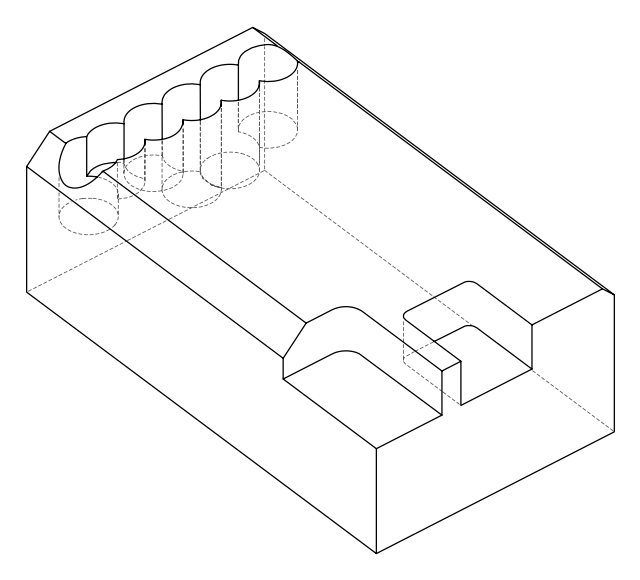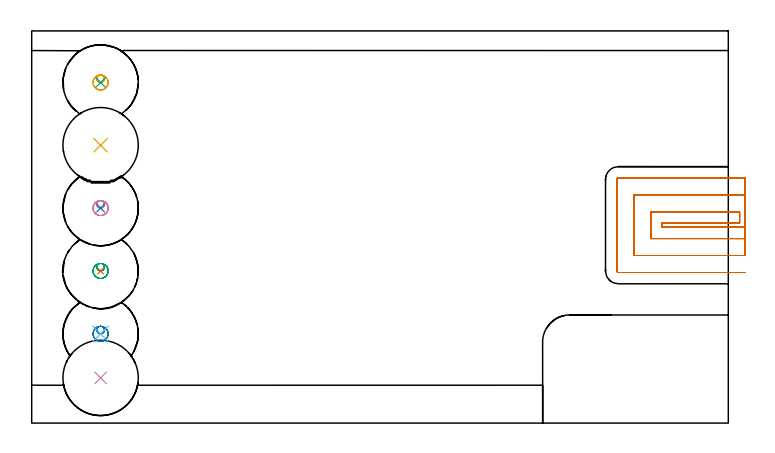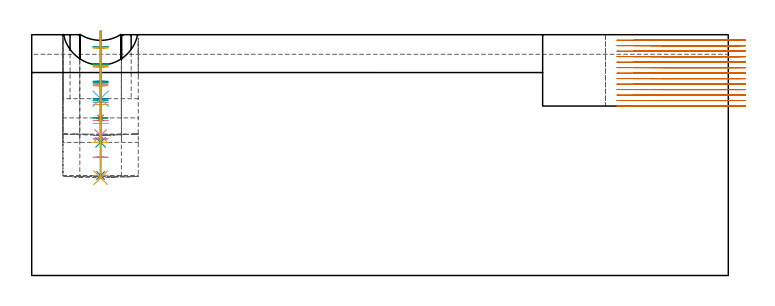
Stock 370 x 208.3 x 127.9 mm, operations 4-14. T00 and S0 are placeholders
(PLAN: 14 operations, 5 tool changes, 64 min)
(1 AREA_MILL | FG_CHAMFER_SURFACE | UGT0205_001 | 16.32 min | 56047 mm3)
(2 AREA_MILL_1 | FG_CHAMFER_SURFACE_1 | UGT0205_001 | 12.12 min | 20013 mm3)
(3 MILL_CORNER_NOTCH_RECTANGULAR | CORNER_NOTCH_RECTANGULAR | NXT0201_012 | Follow Part, ap 4, ae 75% | 12.65 min | 211225 mm3)
(4 MILL_SLOT | SLOT_PARTIAL_RECTANGULAR | NXT0201_011 | Follow Part, ap 3, ae 75% | 17.93 min | 152968 mm3)
(5 MILL_BLIND_HOLE_FROM_SOLID_MATERIAL | STEP1POCKET | UGT0201_004 | Spiral | 0.61 min | 42720 mm3)
(6 MILL_BLIND_HOLE_FROM_SOLID_MATERIAL_1 | STEP1POCKET_2 | UGT0201_004 | Spiral | 0.76 min | 52194 mm3)
(7 MILL_BLIND_HOLE_FROM_SOLID_MATERIAL_2 | STEP1POCKET_3 | UGT0201_004 | Spiral | 1.22 min | 89671 mm3)
(8 MILL_BLIND_HOLE_FROM_SOLID_MATERIAL_3 | STEP1POCKET_5 | UGT0201_004 | Spiral | 0.92 min | 71838 mm3)
(9 BORE_BLIND_HOLE | STEP1POCKET | UGT0332_069 | 0.15 min | 6 mm3)
(10 BORE_BLIND_HOLE_1 | STEP1POCKET_2 | UGT0332_069 | 0.19 min | 13 mm3)
(11 BORE_BLIND_HOLE_2 | STEP1POCKET_3 | UGT0332_069 | 0.31 min | 7 mm3)
(12 BORE_BLIND_HOLE_3 | STEP1POCKET_5 | UGT0332_069 | 0.24 min | 15 mm3)
(13 INDEXABLE_INSERT_DRILL_BLIND_HOLE_FROM_SOLID | STEP1POCKET_1 | NXT0302_035 | 0.22 min | 50991 mm3)
(14 INDEXABLE_INSERT_DRILL_BLIND_HOLE_FROM_SOLID_1 | STEP1POCKET_4 | NXT0302_035 | 0.31 min | 81743 mm3)
(TOOL UGT0205_001 | Chamfer Mill 20 x 3 x 45 deg. | D20 FL50 Z2)
(TOOL NXT0201_012 | ENDMILL 16mm [2P460-1600-NA 1630] | D16 FL38 Z6)
(TOOL NXT0201_011 | ENDMILL 12mm [2P460-1200-NA 1630] | D12 FL38 Z6)
(TOOL UGT0201_004 | End Mill 32 mm | D32 FL53 Z6)
(TOOL UGT0332_069 | 40 mm Boring Bar Slip Fit | D40)
(TOOL NXT0302_035 | Index. Insert Drill 40mm [880-D4000L40-05] | D40 PA176 FL200 Z2)
(OP 4 MILL_SLOT)
G17 G21 G94 G90
T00 M6
G54
G17 G0 G90 X379. Y104. S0 M3
G43 Z137.9 H1
Z124.985
G94 G1 X376. F250.
X334.8 F500.
Y106.2
X376.
Y112.2
X328.8
Y98.
X376.
X379. F250.
Y121.2
X376.
X319.8 F500.
Y89.
X376.
X379. F250.
Y130.2
X376.
X311.7 F500.
G3 X310.8 Y129.3 R0.9
G1 Y80.9
G3 X311.7 Y80. R0.9
G1 X376.
X379. F250.
G0 Y104. Z122.069
G1 X376.
X334.8 F500.
Y106.2
X376.
Y112.2
X328.8
Y98.
X376.
X379. F250.
Y121.2
X376.
X319.8 F500.
Y89.
X376.
X379. F250.
Y130.2
X376.
X311.7 F500.
G3 X310.8 Y129.3 R0.9
G1 Y80.9
G3 X311.7 Y80. R0.9
G1 X376.
X379. F250.
G0 Y104. Z119.154
G1 X376.
X334.8 F500.
Y106.2
X376.
Y112.2
X328.8
Y98.
X376.
X379. F250.
Y121.2
X376.
X319.8 F500.
Y89.
X376.
X379. F250.
Y130.2
X376.
X311.7 F500.
G3 X310.8 Y129.3 R0.9
G1 Y80.9
G3 X311.7 Y80. R0.9
G1 X376.
X379. F250.
G0 Y104. Z116.238
G1 X376.
X334.8 F500.
Y106.2
X376.
Y112.2
X328.8
Y98.
X376.
X379. F250.
Y121.2
X376.
X319.8 F500.
Y89.
X376.
X379. F250.
Y130.2
X376.
X311.7 F500.
G3 X310.8 Y129.3 R0.9
G1 Y80.9
G3 X311.7 Y80. R0.9
G1 X376.
X379. F250.
G0 Y104. Z113.323
G1 X376.
X334.8 F500.
Y106.2
X376.
Y112.2
X328.8
Y98.
X376.
X379. F250.
Y121.2
X376.
X319.8 F500.
Y89.
X376.
X379. F250.
Y130.2
X376.
X311.7 F500.
G3 X310.8 Y129.3 R0.9
G1 Y80.9
G3 X311.7 Y80. R0.9
G1 X376.
X379. F250.
G0 Y104. Z110.408
G1 X376.
X334.8 F500.
Y106.2
X376.
Y112.2
X328.8
Y98.
X376.
X379. F250.
Y121.2
X376.
X319.8 F500.
Y89.
X376.
X379. F250.
Y130.2
X376.
X311.7 F500.
G3 X310.8 Y129.3 R0.9
G1 Y80.9
G3 X311.7 Y80. R0.9
G1 X376.
X379. F250.
G0 Y104. Z107.492
G1 X376.
X334.8 F500.
Y106.2
X376.
Y112.2
X328.8
Y98.
X376.
X379. F250.
Y121.2
X376.
X319.8 F500.
Y89.
X376.
X379. F250.
Y130.2
X376.
X311.7 F500.
G3 X310.8 Y129.3 R0.9
G1 Y80.9
G3 X311.7 Y80. R0.9
G1 X376.
X379. F250.
G0 Y104. Z104.577
G1 X376.
X334.8 F500.
Y106.2
X376.
Y112.2
X328.8
Y98.
X376.
X379. F250.
Y121.2
X376.
X319.8 F500.
Y89.
X376.
X379. F250.
Y130.2
X376.
X311.7 F500.
G3 X310.8 Y129.3 R0.9
G1 Y80.9
G3 X311.7 Y80. R0.9
G1 X376.
X379. F250.
G0 Y104. Z101.662
G1 X376.
X334.8 F500.
Y106.2
X376.
Y112.2
X328.8
Y98.
X376.
X379. F250.
Y121.2
X376.
X319.8 F500.
Y89.
X376.
X379. F250.
Y130.2
X376.
X311.7 F500.
G3 X310.8 Y129.3 R0.9
G1 Y80.9
G3 X311.7 Y80. R0.9
G1 X376.
X379. F250.
G0 Y104. Z98.746
G1 X376.
X334.8 F500.
Y106.2
X376.
Y112.2
X328.8
Y98.
X376.
X379. F250.
Y121.2
X376.
X319.8 F500.
Y89.
X376.
X379. F250.
Y130.2
X376.
X311.7 F500.
G3 X310.8 Y129.3 R0.9
G1 Y80.9
G3 X311.7 Y80. R0.9
G1 X376.
X379. F250.
G0 Y104. Z95.831
G1 X376.
X334.8 F500.
Y106.2
X376.
Y112.2
X328.8
Y98.
X376.
X379. F250.
Y121.2
X376.
X319.8 F500.
Y89.
X376.
X379. F250.
Y130.2
X376.
X311.7 F500.
G3 X310.8 Y129.3 R0.9
G1 Y80.9
G3 X311.7 Y80. R0.9
G1 X376.
X379. F250.
G0 Y104. Z92.915
G1 X376.
X334.8 F500.
Y106.2
X376.
Y112.2
X328.8
Y98.
X376.
X379. F250.
Y121.2
X376.
X319.8 F500.
Y89.
X376.
X379. F250.
Y130.2
X376.
X311.7 F500.
G3 X310.8 Y129.3 R0.9
G1 Y80.9
G3 X311.7 Y80. R0.9
G1 X376.
X379. F250.
G0 Y104. Z90.
G1 X376.
X334.8 F500.
Y106.2
X376.
Y112.2
X328.8
Y98.
X376.
X379. F250.
Y121.2
X376.
X319.8 F500.
Y89.
X376.
X379. F250.
Y130.2
X376.
X311.7 F500.
G3 X310.8 Y129.3 R0.9
G1 Y80.9
G3 X311.7 Y80. R0.9
G1 X376.
X379. F250.
G0 Z137.9
M5
M2
(OP 5 MILL_BLIND_HOLE_FROM_SOLID_MATERIAL)
G17 G21 G94 G90
T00 M6
G54
G17 G0 G90 X36.6 Y47.4 S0 M3
G43 Z137.9 H0
Z121.65
G94 G3 X38.6 Y49.4 R2. F250.
X36.6 Y51.4 R2.
X32.6 Y47.4 R4.
X36.6 Y51.4 R-4.
X34.6 Y49.4 R2.
X36.6 Y47.4 R2.
G0 Z112.4
G3 X38.6 Y49.4 R2.
X36.6 Y51.4 R2.
X32.6 Y47.4 R4.
X36.6 Y51.4 R-4.
X34.6 Y49.4 R2.
X36.6 Y47.4 R2.
G0 Z103.15
G3 X38.6 Y49.4 R2.
X36.6 Y51.4 R2.
X32.6 Y47.4 R4.
X36.6 Y51.4 R-4.
X34.6 Y49.4 R2.
X36.6 Y47.4 R2.
G0 Z93.9
G3 X38.6 Y49.4 R2.
X36.6 Y51.4 R2.
X32.6 Y47.4 R4.
X36.6 Y51.4 R-4.
X34.6 Y49.4 R2.
X36.6 Y47.4 R2.
G0 Z137.9
M5
M2
(OP 6 MILL_BLIND_HOLE_FROM_SOLID_MATERIAL_1)
G17 G21 G94 G90
T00 M6
G54
G17 G0 G90 X36.6 Y80.8 S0 M3
G43 Z137.9 H0
Z121.46
G94 G3 X38.6 Y82.8 R2. F250.
X36.6 Y84.8 R2.
X32.6 Y80.8 R4.
X36.6 Y84.8 R-4.
X34.6 Y82.8 R2.
X36.6 Y80.8 R2.
G0 Z112.02
G3 X38.6 Y82.8 R2.
X36.6 Y84.8 R2.
X32.6 Y80.8 R4.
X36.6 Y84.8 R-4.
X34.6 Y82.8 R2.
X36.6 Y80.8 R2.
G0 Z102.58
G3 X38.6 Y82.8 R2.
X36.6 Y84.8 R2.
X32.6 Y80.8 R4.
X36.6 Y84.8 R-4.
X34.6 Y82.8 R2.
X36.6 Y80.8 R2.
G0 Z93.14
G3 X38.6 Y82.8 R2.
X36.6 Y84.8 R2.
X32.6 Y80.8 R4.
X36.6 Y84.8 R-4.
X34.6 Y82.8 R2.
X36.6 Y80.8 R2.
G0 Z83.7
G3 X38.6 Y82.8 R2.
X36.6 Y84.8 R2.
X32.6 Y80.8 R4.
X36.6 Y84.8 R-4.
X34.6 Y82.8 R2.
X36.6 Y80.8 R2.
G0 Z137.9
M5
M2
(OP 7 MILL_BLIND_HOLE_FROM_SOLID_MATERIAL_2)
G17 G21 G94 G90
T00 M6
G54
G17 G0 G90 X36.6 Y114.2 S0 M3
G43 Z137.9 H0
Z121.175
G94 G3 X38.6 Y116.2 R2. F250.
X36.6 Y118.2 R2.
X32.6 Y114.2 R4.
X36.6 Y118.2 R-4.
X34.6 Y116.2 R2.
X36.6 Y114.2 R2.
G0 Z111.45
G3 X38.6 Y116.2 R2.
X36.6 Y118.2 R2.
X32.6 Y114.2 R4.
X36.6 Y118.2 R-4.
X34.6 Y116.2 R2.
X36.6 Y114.2 R2.
G0 Z101.725
G3 X38.6 Y116.2 R2.
X36.6 Y118.2 R2.
X32.6 Y114.2 R4.
X36.6 Y118.2 R-4.
X34.6 Y116.2 R2.
X36.6 Y114.2 R2.
G0 Z92.
G3 X38.6 Y116.2 R2.
X36.6 Y118.2 R2.
X32.6 Y114.2 R4.
X36.6 Y118.2 R-4.
X34.6 Y116.2 R2.
X36.6 Y114.2 R2.
G0 Z82.275
G3 X38.6 Y116.2 R2.
X36.6 Y118.2 R2.
X32.6 Y114.2 R4.
X36.6 Y118.2 R-4.
X34.6 Y116.2 R2.
X36.6 Y114.2 R2.
G0 Z72.55
G3 X38.6 Y116.2 R2.
X36.6 Y118.2 R2.
X32.6 Y114.2 R4.
X36.6 Y118.2 R-4.
X34.6 Y116.2 R2.
X36.6 Y114.2 R2.
G0 Z62.825
G3 X38.6 Y116.2 R2.
X36.6 Y118.2 R2.
X32.6 Y114.2 R4.
X36.6 Y118.2 R-4.
X34.6 Y116.2 R2.
X36.6 Y114.2 R2.
G0 Z53.1
G3 X38.6 Y116.2 R2.
X36.6 Y118.2 R2.
X32.6 Y114.2 R4.
X36.6 Y118.2 R-4.
X34.6 Y116.2 R2.
X36.6 Y114.2 R2.
G0 Z137.9
M5
M2
(OP 8 MILL_BLIND_HOLE_FROM_SOLID_MATERIAL_3)
G17 G21 G94 G90
T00 M6
G54
G17 G0 G90 X36.6 Y180.9 S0 M3
G43 Z137.9 H0
Z120.867
G94 G3 X38.6 Y182.9 R2. F250.
X36.6 Y184.9 R2.
X32.6 Y180.9 R4.
X36.6 Y184.9 R-4.
X34.6 Y182.9 R2.
X36.6 Y180.9 R2.
G0 Z110.833
G3 X38.6 Y182.9 R2.
X36.6 Y184.9 R2.
X32.6 Y180.9 R4.
X36.6 Y184.9 R-4.
X34.6 Y182.9 R2.
X36.6 Y180.9 R2.
G0 Z100.8
G3 X38.6 Y182.9 R2.
X36.6 Y184.9 R2.
X32.6 Y180.9 R4.
X36.6 Y184.9 R-4.
X34.6 Y182.9 R2.
X36.6 Y180.9 R2.
G0 Z90.767
G3 X38.6 Y182.9 R2.
X36.6 Y184.9 R2.
X32.6 Y180.9 R4.
X36.6 Y184.9 R-4.
X34.6 Y182.9 R2.
X36.6 Y180.9 R2.
G0 Z80.733
G3 X38.6 Y182.9 R2.
X36.6 Y184.9 R2.
X32.6 Y180.9 R4.
X36.6 Y184.9 R-4.
X34.6 Y182.9 R2.
X36.6 Y180.9 R2.
G0 Z70.7
G3 X38.6 Y182.9 R2.
X36.6 Y184.9 R2.
X32.6 Y180.9 R4.
X36.6 Y184.9 R-4.
X34.6 Y182.9 R2.
X36.6 Y180.9 R2.
G0 Z137.9
M5
M2
(OP 9 BORE_BLIND_HOLE)
G17 G21 G94 G90
T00 M6
G54
G17 G0 G90 X36.6 Y47.4 S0 M3
G43 Z137.9 H0
G94 G85 G98 Z93.9 F250. R129.9
G80
M5
M2
(OP 10 BORE_BLIND_HOLE_1)
G17 G21 G94 G90
T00 M6
G54
G17 G0 G90 X36.6 Y80.8 S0 M3
G43 Z137.9 H0
G94 G85 G98 Z83.7 F250. R129.9
G80
M5
M2
(OP 11 BORE_BLIND_HOLE_2)
G17 G21 G94 G90
T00 M6
G54
G17 G0 G90 X36.6 Y114.2 S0 M3
G43 Z137.9 H0
G94 G85 G98 Z53.1 F250. R129.9
G80
M5
M2
(OP 12 BORE_BLIND_HOLE_3)
G17 G21 G94 G90
T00 M6
G54
G17 G0 G90 X36.6 Y180.9 S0 M3
G43 Z137.9 H0
G94 G85 G98 Z70.7 F250. R129.9
G80
M5
M2
(OP 13 INDEXABLE_INSERT_DRILL_BLIND_HOLE_FROM_SOLID)
G17 G21 G94 G90
T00 M6
G54
G17 G0 G90 X36.6 Y24. S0 M3
G43 Z137.9 H1
G94 G81 G98 Z74.4 F250. R129.9
G80
M5
M2
(OP 14 INDEXABLE_INSERT_DRILL_BLIND_HOLE_FROM_SOLID_1)
G17 G21 G94 G90
T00 M6
G54
G17 G0 G90 X36.6 Y147.6 S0 M3
G43 Z137.9 H1
G94 G81 G98 Z51.9 F250. R129.9
G80
M5
M2
